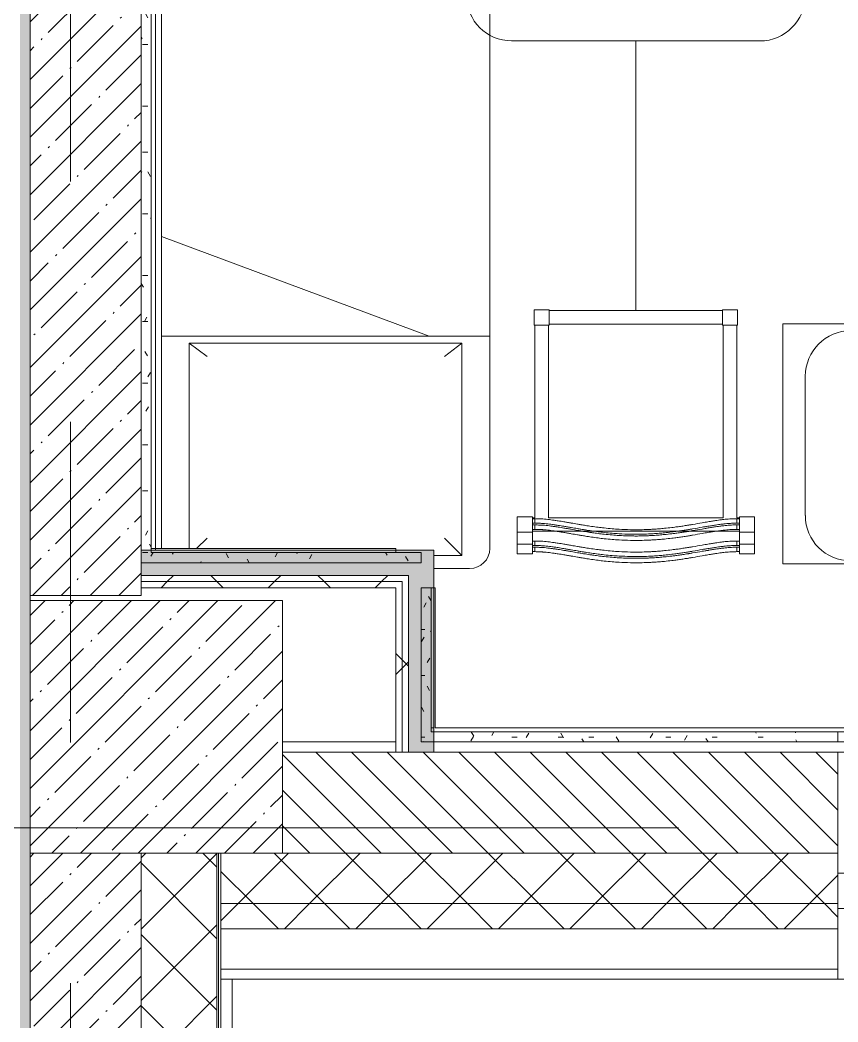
# Model space of a CAD drawing. Header units: millimetres. Extents: x 35840 to 252964, y -8553 to 29000.
# Drawn here: x 75460 to 77080, y 3216 to 5200 of the extents above; entities that cross this region are included whole.
import ezdxf

# ---------------------------------------------------------------- set-up
doc = ezdxf.new("R2010")
doc.units = ezdxf.units.MM
doc.linetypes.add('Осевая', pattern=[3175, 635, -476.25, 1587.5, -476.25])
for name, color, linetype, lineweight in [('A-GLAZ', 7, 'Continuous', 9), ('A-GLAZ-1', 7, 'Continuous', 13), ('A-WALL', 7, 'Continuous', 9), ('I-FURN-IDEN', 7, 'Continuous', 9), ('I-WALL', 7, 'Continuous', 9), ('S-COLS', 7, 'Continuous', 9), ('Оси-2', 7, 'Осевая', 9)]:
    doc.layers.add(name, color=color, linetype=linetype, lineweight=lineweight)
for name, color, linetype, lineweight, true_color in [('A-WALL-1', 9, 'Continuous', 9, 0x808080), ('A-WALL-FNSH-1', 9, 'Continuous', 9, 0x808080), ('I-FURN-1', 9, 'Continuous', 9, 0x808080)]:
    doc.layers.add(name, color=color, linetype=linetype, lineweight=lineweight, true_color=true_color)
pattern_1 = [(45, (600, 0), (-57.02463, 57.02463), []), (45, (657.025, 0), (-57.02463, 57.02463), [100.806, -20.161, 3.353, -16.808])]
pattern_2 = [(45, (600, 0), (-70.71068, 70.71068), []), (135, (600, 0), (-70.71068, -70.71068), [])]
pattern_3 = [(0, (600, 0), (121.92, 30.48), [10.058, -81.382, 10.058, -81.382, -487.68]), (0, (600, 0), (121.92, 30.48), [-182.88, 10.058, -172.822, 10.058, -81.382, -213.36]), (0, (600, 0), (121.92, 30.48), [-457.2, 10.058, -50.902, 10.058, -142.342]), (120, (645.72, 15.24), (-87.356454, 90.345817), [10.058, -81.382, 10.058, -81.382, -487.68]), (120, (645.72, 15.24), (-87.356454, 90.345817), [-182.88, 10.058, -172.822, 10.058, -81.382, -213.36]), (120, (645.72, 15.24), (-87.356454, 90.345817), [-457.2, 10.058, -50.902, 10.058, -142.342]), (240, (660.96, 76.2), (-34.563546, -120.825817), [10.058, -81.382, 10.058, -81.382, -487.68]), (240, (660.96, 76.2), (-34.563546, -120.825817), [-182.88, 10.058, -172.822, 10.058, -81.382, -213.36]), (240, (660.96, 76.2), (-34.563546, -120.825817), [-457.2, 10.058, -50.902, 10.058, -142.342])]
pattern_4 = [(45, (600, 0), (-106.06602, 106.06602), []), (135, (600, 0), (-106.06602, -106.06602), [])]

# ---------------------------------------------------------------- blocks, each defined once
blk = doc.blocks.new('BSC_Колонна _Прямоугольная - 500х500-V11-План расстановки мебели и оборудования 1 этажа в осях 12-23')
at = {"layer": 'S-COLS'}
h = blk.add_hatch(dxfattribs=at)
h.set_pattern_fill('FP_13', color=256, style=0, pattern_type=2)
h.set_pattern_definition([(45, (-75130, -3800), (-57.02463, 57.02463), []), (45, (-75072.975, -3800), (-57.02463, 57.02463), [100.806, -20.161, 3.353, -16.808])])
h.paths.add_polyline_path([(-250, -250), (250, -250), (250, 250), (-250, 250), (-250, 26.1)])
for p, q in [((250, 250), (-250, 250)), ((-250, 250), (-250, -250)), ((250, -250), (250, 250)), ((-250, -250), (250, -250))]:
    blk.add_line(p, q, dxfattribs=at)
blk = doc.blocks.new('120_Окно_СКБ_1Ст - 120_Окно_СКБ_1Ст 900х2500_h_-19906774-План расстановки мебели и оборудования 1 этажа в осях 12-23')
at = {"layer": 'A-GLAZ'}
for p, q in [((450, -5), (-450, -5)), ((-330, -55), (330, -55)), ((-422, -75), (-400, -75)), ((330, -65), (-330, -65)), ((400, -75), (422, -75))]:
    blk.add_line(p, q, dxfattribs=at)
at = {"layer": 'A-GLAZ-1'}
for p, q in [((-450, -75), (-450, -5)), ((-450, -5), (-380, -5)), ((-380, -5), (-380, -75)), ((380, -75), (380, -5)), ((380, -5), (450, -5)), ((450, -5), (450, -75)), ((380, -35), (-380, -35)), ((-380, -35), (-380, -75)), ((-330, -85), (-330, -35)), ((330, -85), (330, -35)), ((380, -75), (380, -35)), ((-380, -75), (-450, -75)), ((-380, -75), (-400, -75)), ((-400, -75), (-400, -85)), ((450, -75), (380, -75)), ((400, -75), (380, -75)), ((400, -85), (400, -75)), ((-400, -85), (400, -85)), ((400, -85), (-400, -85))]:
    blk.add_line(p, q, dxfattribs=at)
blk = doc.blocks.new('nipo - Default-V190-План расстановки мебели и оборудования 1 этажа в осях 12-23')
at = {"layer": 'I-FURN-1'}
for p, q in [((-201.5, 220.4), (-201.5, 250.4)), ((-201.5, 250.4), (-201.5, 220.4)), ((-201.5, 250.4), (-171.5, 250.4)), ((-201.5, 250.4), (-171.5, 250.4)), ((-171.5, 250.4), (-171.5, 248.9)), ((-171.5, 248.9), (-171.5, 250.4)), ((-171.5, 248.9), (-171.5, 221.9)), ((171.5, 248.9), (-171.5, 248.9)), ((-171.5, 221.9), (-171.5, 248.9)), ((-171.5, 248.9), (171.5, 248.9)), ((171.5, 248.9), (171.5, 250.4)), ((171.5, 250.4), (201.5, 250.4)), ((171.5, 250.4), (201.5, 250.4)), ((171.5, 250.4), (171.5, 248.9)), ((171.5, 221.9), (171.5, 248.9)), ((171.5, 248.9), (171.5, 221.9)), ((201.5, 220.4), (201.5, 250.4)), ((201.5, 250.4), (201.5, 220.4)), ((-199.9, 220.4), (-201.5, 220.4)), ((-201.5, 220.4), (-199.9, 220.4)), ((-199.9, 220.4), (-199.9, -161.1)), ((-199.9, -161.1), (-199.9, 220.4)), ((-199.9, 220.4), (-172.9, 220.4)), ((-172.9, 220.4), (-199.9, 220.4)), ((-172.9, -161.1), (-172.9, 220.4)), ((-172.9, 220.4), (-172.9, -161.1)), ((-171.5, 220.4), (-172.9, 220.4)), ((-172.9, 220.4), (-171.5, 220.4)), ((-172.9, -161.1), (-172.9, 220.4)), ((-172.9, 220.4), (-171.5, 220.4)), ((-172.9, 220.4), (-171.5, 220.4)), ((-172.9, 220.4), (-172.9, -161.1)), ((-171.5, 221.9), (-171.5, 220.4)), ((-171.5, 220.4), (-171.5, 221.9)), ((-171.5, 220.4), (-171.5, 221.9)), ((-171.5, 221.9), (171.5, 221.9)), ((171.5, 221.9), (-171.5, 221.9)), ((171.5, 221.9), (-171.5, 221.9)), ((-171.5, 221.9), (171.5, 221.9)), ((-171.5, 220.4), (-171.5, 221.9)), ((171.5, 220.4), (171.5, 221.9)), ((171.5, 221.9), (171.5, 220.4)), ((171.5, 221.9), (171.5, 220.4)), ((171.5, 220.4), (171.5, 221.9)), ((173, 220.4), (171.5, 220.4)), ((171.5, 220.4), (173, 220.4)), ((173, 220.4), (171.5, 220.4)), ((173, 220.4), (171.5, 220.4)), ((173, 220.4), (173, -161.1)), ((173, -161.1), (173, 220.4)), ((173, 220.4), (200, 220.4)), ((200, 220.4), (173, 220.4)), ((173, 220.4), (173, -161.1)), ((173, -161.1), (173, 220.4)), ((200, 220.4), (200, -161.1)), ((200, -161.1), (200, 220.4)), ((201.5, 220.4), (200, 220.4)), ((200, 220.4), (201.5, 220.4)), ((-235, -213.6), (-235, -159.6)), ((-235, -159.6), (-235, -189.6)), ((-235, -159.6), (-205, -159.6)), ((-235, -159.6), (-205, -159.6)), ((-205, -159.6), (-205, -163.1)), ((-205, -213.6), (-205, -159.6)), ((-205, -163.1), (-205, -184.2)), ((-205, -163.1), (-205, -175.4)), ((-205, -171.9), (-205, -163.1)), ((-205, -163.1), (-200, -163.1)), ((-205, -184.2), (-205, -171.9)), ((-200, -171.9), (-205, -171.9)), ((-205, -175.4), (-205, -184.2)), ((-205, -175.4), (-200, -175.4)), ((-204.9, -163.1), (-204.9, -161.1)), ((-204.9, -161.1), (-204.9, -163.1)), ((-199.9, -161.1), (-204.9, -161.1)), ((-204.9, -161.1), (-199.9, -161.1)), ((-204.9, -184.2), (-204.9, -163.1)), ((-204.9, -163.1), (-204.9, -184.2)), ((-200, -163.1), (-200, -171.9)), ((-200, -175.4), (-200, -184.2)), ((173, -161.1), (-172.9, -161.1)), ((-172.9, -161.1), (173, -161.1)), ((173, -161.1), (-172.9, -161.1)), ((-172.9, -161.1), (173, -161.1)), ((205, -161.1), (200, -161.1)), ((200, -161.1), (205, -161.1)), ((200, -171.9), (200, -163.1)), ((200, -163.1), (205, -163.1)), ((205, -171.9), (200, -171.9)), ((200, -175.4), (200, -184.2)), ((200, -175.4), (205, -175.4)), ((205, -161.1), (205, -159.6)), ((205, -159.6), (235, -159.6)), ((205, -159.6), (235, -159.6)), ((205, -159.6), (205, -213.6)), ((205, -163.1), (205, -161.1)), ((205, -161.1), (205, -163.1)), ((205, -163.1), (205, -161.1)), ((205, -184.2), (205, -163.1)), ((205, -163.1), (205, -184.2)), ((205, -184.2), (205, -163.1)), ((205, -175.4), (205, -163.1)), ((205, -163.1), (205, -171.9)), ((205, -171.9), (205, -184.2)), ((205, -184.2), (205, -175.4)), ((235, -189.6), (235, -159.6)), ((235, -159.6), (235, -213.6)), ((-235, -189.6), (-205, -189.6)), ((-205, -184.2), (-205, -189.6)), ((-200, -184.2), (-205, -184.2)), ((-204.9, -188.1), (-204.9, -184.2)), ((-204.9, -184.2), (-204.9, -188.1)), ((-204.9, -188.1), (-164.4, -188.1)), ((-164.4, -188.1), (-204.9, -188.1)), ((-164.4, -188.1), (-12.6, -188.1)), ((-12.6, -188.1), (-164.4, -188.1)), ((-12.3, -188.1), (164.4, -188.1)), ((164.4, -188.1), (-12.3, -188.1)), ((164.4, -188.1), (205, -188.1)), ((205, -188.1), (164.4, -188.1)), ((205, -184.2), (200, -184.2)), ((205, -188.1), (205, -184.2)), ((205, -184.2), (205, -188.1)), ((205, -188.1), (205, -184.2)), ((205, -189.6), (205, -188.1)), ((205, -189.6), (235, -189.6)), ((-235, -232.4), (-235, -213.6)), ((-205, -213.6), (-235, -213.6)), ((-205, -207.3), (-205, -215.5)), ((-205, -216.1), (-205, -207.3)), ((-205, -207.3), (-205, -219.6)), ((-205, -207.3), (-200, -207.3)), ((-205, -232.4), (-205, -213.6)), ((-205, -216.1), (-205, -228.4)), ((-205, -228.4), (-205, -216.1)), ((-200, -216.1), (-205, -216.1)), ((-200, -207.3), (-200, -216.1)), ((200, -216.1), (200, -207.3)), ((200, -207.3), (205, -207.3)), ((205, -216.1), (200, -216.1)), ((205, -215.4), (205, -207.3)), ((205, -219.6), (205, -207.3)), ((205, -207.3), (205, -216.1)), ((235, -213.6), (205, -213.6)), ((205, -213.6), (205, -232.4)), ((205, -228.4), (205, -216.1)), ((205, -216.1), (205, -228.4)), ((235, -213.6), (235, -232.4)), ((-235, -232.4), (-205, -232.4)), ((-205, -228.4), (-205, -219.6)), ((-205, -219.6), (-200, -219.6)), ((-200, -228.4), (-205, -228.4)), ((-205, -228.4), (-205, -232.4)), ((-200, -219.6), (-200, -228.4)), ((200, -219.6), (200, -228.4)), ((200, -219.6), (205, -219.6)), ((205, -228.4), (200, -228.4)), ((205, -219.6), (205, -228.4)), ((205, -232.4), (205, -228.4)), ((205, -232.4), (235, -232.4))]:
    blk.add_line(p, q, dxfattribs=at)
at = {"layer": 'I-FURN-1', "flags": 128}
for points in [[(-235, -189.6), (-235, -198.5), (-235, -215.5), (-235, -232.4)], [(-205, -189.6), (-205, -198.5), (-205, -207.3)], [(205, -207.3), (205, -198.5), (205, -189.6)], [(235, -232.4), (235, -215.4), (235, -198.5), (235, -189.6)]]:
    blk.add_lwpolyline(points, dxfattribs=at)
at = {"layer": 'I-FURN-1'}
for points, knots in [([(-200, -163.1), (-196.9, -163.2), (-192.6, -163.3), (-187.9, -163.5), (-185.7, -163.6), (-182.6, -163.8), (-177.7, -164.2), (-171.4, -165), (-165, -165.8), (-159.2, -166.6), (-151.7, -167.8), (-144, -169), (-135.4, -170.5), (-126.4, -172), (-117.6, -173.6), (-109.6, -174.9), (-104.3, -175.8), (-97.4, -176.9), (-87.8, -178.4), (-75.4, -180.1), (-61.8, -181.7), (-47.9, -183), (-30.6, -184.3), (-15.4, -184.9), (-3.3, -185.1), (3.1, -185.1), (12, -185), (22.3, -184.6), (34.9, -184), (45.5, -183.2), (57.9, -182.1), (68.2, -181), (76.5, -179.9), (83.2, -179), (90.8, -178), (98.2, -176.8), (103.3, -176), (107.4, -175.3), (116.5, -173.8), (126.8, -172), (136, -170.4), (140.7, -169.6), (145, -168.9), (150.9, -167.9), (157, -166.9), (163.1, -166.1), (167.7, -165.4), (171.2, -165), (175.1, -164.5), (179.9, -164), (184.4, -163.7), (188.4, -163.4), (193.1, -163.2), (197.2, -163.1), (200, -163.1)], [0, 0, 0, 0, 9.243142, 13.053485, 13.910715, 15.929171, 22.348118, 28.790033, 34.846834, 41.767255, 46.3745, 57.682193, 65.219689, 72.630818, 84.96413, 92.039013, 97.081467, 100.996198, 113.088, 126.466538, 138.430455, 154.269973, 168.259509, 190.563396, 199.707293, 204.597106, 209.735731, 226.502536, 235.563172, 247.659183, 258.282773, 272.848078, 278.98652, 283.327745, 292.951843, 302.068722, 306.043991, 308.214217, 314.656028, 333.916422, 339.606524, 342.617617, 348.177633, 352.758986, 360.420019, 366.77681, 371.330151, 374.419378, 377.203149, 383.111589, 389.143766, 390.785353, 394.961682, 403.246163, 403.246163, 403.246163, 403.246163]), ([(200, -171.9), (197.2, -172), (193.1, -172.1), (188.4, -172.3), (184.4, -172.5), (179.9, -172.9), (175.1, -173.4), (171.2, -173.9), (167.7, -174.3), (163.1, -174.9), (157, -175.8), (150.9, -176.8), (145, -177.7), (140.7, -178.4), (136, -179.2), (126.8, -180.8), (116.5, -182.6), (107.4, -184.2), (103.3, -184.8), (98.2, -185.7), (90.8, -186.8), (83.2, -187.9), (76.5, -188.8), (68.2, -189.8), (57.9, -190.9), (45.5, -192.1), (34.9, -192.8), (22.3, -193.5), (12, -193.8), (3.1, -193.9), (-3.3, -193.9), (-15.4, -193.8), (-30.6, -193.1), (-47.9, -191.9), (-61.8, -190.6), (-75.4, -189), (-87.8, -187.3), (-97.4, -185.8), (-104.3, -184.7), (-109.6, -183.8), (-117.6, -182.4), (-126.4, -180.9), (-135.4, -179.3), (-144, -177.9), (-151.7, -176.6), (-159.2, -175.5), (-165, -174.6), (-171.4, -173.8), (-177.7, -173.1), (-182.6, -172.6), (-185.7, -172.4), (-187.9, -172.3), (-192.6, -172.1), (-196.9, -172), (-200, -171.9)], [0, 0, 0, 0, 8.284481, 12.460809, 14.102397, 20.134573, 26.043014, 28.826784, 31.916012, 36.469352, 42.826144, 50.487177, 55.06853, 60.628545, 63.639639, 69.32974, 88.590135, 95.031946, 97.202171, 101.177441, 110.29432, 119.918418, 124.259643, 130.398084, 144.963389, 155.586979, 167.682991, 176.743627, 193.510432, 198.649057, 203.53887, 212.682766, 234.986654, 248.97619, 264.815707, 276.779625, 290.158162, 302.249965, 306.164696, 311.20715, 318.282032, 330.615345, 338.026474, 345.56397, 356.871663, 361.478908, 368.399329, 374.456129, 380.898045, 387.316991, 389.335447, 390.192678, 394.00302, 403.246163, 403.246163, 403.246163, 403.246163]), ([(-200, -175.4), (-196.9, -175.5), (-192.6, -175.6), (-187.9, -175.8), (-185.7, -175.9), (-182.6, -176.1), (-177.7, -176.5), (-171.4, -177.3), (-165, -178.1), (-159.2, -178.9), (-151.7, -180.1), (-146.5, -180.9), (-142.8, -181.6)], [0, 0, 0, 0, 9.243142, 13.053485, 13.910715, 15.929171, 22.348118, 28.790033, 34.846834, 41.767255, 46.3745, 57.682193, 57.682193, 57.682193, 57.682193]), ([(142.8, -181.5), (143.7, -181.4), (146, -181), (150.9, -180.2), (157, -179.3), (163.1, -178.4), (167.7, -177.7), (171.2, -177.3), (175.1, -176.9), (179.9, -176.3), (184.4, -176), (188.4, -175.7), (193.1, -175.5), (197.2, -175.4), (200, -175.4)], [345.639651, 345.639651, 345.639651, 345.639651, 348.177633, 352.758986, 360.420019, 366.77681, 371.330151, 374.419378, 377.203149, 383.111589, 389.143766, 390.785353, 394.961682, 403.246163, 403.246163, 403.246163, 403.246163]), ([(200, -184.2), (197.2, -184.3), (193.1, -184.4), (188.4, -184.6), (184.4, -184.8), (179.9, -185.2), (175.1, -185.7), (171.2, -186.2), (167.7, -186.6), (163.1, -187.2), (157, -188.1), (150.9, -189.1), (145, -190), (140.7, -190.7), (136, -191.5), (126.8, -193.1), (116.5, -194.9), (107.4, -196.5), (103.3, -197.2), (98.2, -198), (90.8, -199.1), (83.2, -200.2), (76.5, -201.1), (68.2, -202.1), (57.9, -203.3), (45.5, -204.4), (34.9, -205.1), (22.3, -205.8), (12, -206.1), (3.1, -206.2), (-3.3, -206.2), (-15.4, -206.1), (-30.6, -205.4), (-47.9, -204.2), (-61.8, -202.9), (-75.4, -201.3), (-87.8, -199.6), (-97.4, -198.1), (-104.3, -197), (-109.6, -196.1), (-117.6, -194.7), (-126.4, -193.2), (-135.4, -191.7), (-144, -190.2), (-151.7, -188.9), (-159.2, -187.8), (-165, -186.9), (-171.4, -186.1), (-177.7, -185.4), (-182.6, -185), (-185.7, -184.8), (-187.9, -184.6), (-192.6, -184.4), (-196.9, -184.3), (-200, -184.2)], [-403.246163, -403.246163, -403.246163, -403.246163, -394.961682, -390.785353, -389.143766, -383.111589, -377.203149, -374.419378, -371.330151, -366.77681, -360.420019, -352.758986, -348.177633, -342.617617, -339.606524, -333.916422, -314.656028, -308.214217, -306.043991, -302.068722, -292.951843, -283.327745, -278.98652, -272.848078, -258.282773, -247.659183, -235.563172, -226.502536, -209.735731, -204.597106, -199.707293, -190.563396, -168.259509, -154.269973, -138.430455, -126.466538, -113.088, -100.996198, -97.081467, -92.039013, -84.96413, -72.630818, -65.219689, -57.682193, -46.3745, -41.767255, -34.846834, -28.790033, -22.348118, -15.929171, -13.910715, -13.053485, -9.243142, 0, 0, 0, 0]), ([(-142.8, -181.6), (-140.3, -182), (-135.4, -182.8), (-126.4, -184.4), (-117.6, -185.9), (-109.6, -187.3), (-104.3, -188.1), (-97.4, -189.2), (-91.5, -190.2), (-86.8, -190.8), (-86.1, -190.9)], [57.682193, 57.682193, 57.682193, 57.682193, 65.219689, 72.630818, 84.96413, 92.039013, 97.081467, 100.996198, 113.088, 115.213189, 115.213189, 115.213189, 115.213189]), ([(-86.1, -190.9), (-82.4, -191.5), (-74.7, -192.5), (-61.8, -194), (-47.9, -195.3), (-36.5, -196.2), (-30.3, -196.5), (-28.8, -196.6)], [115.222092, 115.222092, 115.222092, 115.222092, 126.466538, 138.430455, 154.269973, 168.259509, 172.819784, 172.819784, 172.819784, 172.819784]), ([(-28.8, -196.6), (-22.9, -196.9), (-13.9, -197.2), (-3.3, -197.4), (3.1, -197.4), (12, -197.3), (20.6, -197), (27.5, -196.7), (28.8, -196.6)], [172.837785, 172.837785, 172.837785, 172.837785, 190.563396, 199.707293, 204.597106, 209.735731, 226.502536, 230.426379, 230.426379, 230.426379, 230.426379]), ([(28.8, -196.6), (30.5, -196.5), (36.2, -196.2), (45.5, -195.5), (57.9, -194.4), (68.2, -193.3), (76.5, -192.2), (81.5, -191.6), (84.5, -191.2), (86.1, -190.9)], [230.444503, 230.444503, 230.444503, 230.444503, 235.563172, 247.659183, 258.282773, 272.848078, 278.98652, 283.327745, 288.032973, 288.032973, 288.032973, 288.032973]), ([(86.1, -190.9), (87.7, -190.7), (92.3, -190), (98.2, -189.1), (103.3, -188.3), (107.4, -187.6), (116.5, -186.1), (126.8, -184.3), (136, -182.7), (139.9, -182), (141.8, -181.7), (142.8, -181.5)], [288.041978, 288.041978, 288.041978, 288.041978, 292.951843, 302.068722, 306.043991, 308.214217, 314.656028, 333.916422, 339.606524, 342.617617, 345.639568, 345.639568, 345.639568, 345.639568]), ([(-200, -207.3), (-196.9, -207.4), (-192.6, -207.5), (-187.9, -207.7), (-185.7, -207.8), (-182.6, -208), (-177.7, -208.5), (-171.4, -209.2), (-165, -210), (-159.2, -210.8), (-151.7, -212), (-144, -213.2), (-135.4, -214.7), (-126.4, -216.3), (-117.6, -217.8), (-109.6, -219.2), (-104.3, -220), (-97.4, -221.2), (-87.8, -222.6), (-75.4, -224.3), (-61.8, -225.9), (-47.9, -227.2), (-30.6, -228.5), (-15.4, -229.1), (-3.3, -229.3), (3.1, -229.3), (12, -229.2), (22.3, -228.9), (34.9, -228.2), (45.5, -227.4), (57.9, -226.3), (68.2, -225.2), (76.5, -224.1), (83.2, -223.3), (90.8, -222.2), (98.2, -221), (103.3, -220.2), (107.4, -219.5), (116.5, -218), (126.8, -216.2), (136, -214.6), (140.7, -213.8), (145, -213.1), (150.9, -212.1), (157, -211.2), (163.1, -210.3), (167.7, -209.6), (171.2, -209.2), (175.1, -208.8), (179.9, -208.2), (184.4, -207.9), (188.4, -207.6), (193.1, -207.4), (197.2, -207.3), (200, -207.3)], [0, 0, 0, 0, 9.243142, 13.053485, 13.910715, 15.929171, 22.348118, 28.790033, 34.846834, 41.767255, 46.3745, 57.682193, 65.219689, 72.630818, 84.96413, 92.039013, 97.081467, 100.996198, 113.088, 126.466538, 138.430455, 154.269973, 168.259509, 190.563396, 199.707293, 204.597106, 209.735731, 226.502536, 235.563172, 247.659183, 258.282773, 272.848078, 278.98652, 283.327745, 292.951843, 302.068722, 306.043991, 308.214217, 314.656028, 333.916422, 339.606524, 342.617617, 348.177633, 352.758986, 360.420019, 366.77681, 371.330151, 374.419378, 377.203149, 383.111589, 389.143766, 390.785353, 394.961682, 403.246163, 403.246163, 403.246163, 403.246163]), ([(200, -216.1), (197.2, -216.2), (193.1, -216.3), (188.4, -216.5), (184.4, -216.7), (179.9, -217.1), (175.1, -217.6), (171.2, -218.1), (167.7, -218.5), (163.1, -219.1), (157, -220), (150.9, -221), (145, -221.9), (140.7, -222.7), (136, -223.4), (126.8, -225), (116.5, -226.8), (107.4, -228.4), (103.3, -229.1), (98.2, -229.9), (90.8, -231), (83.2, -232.1), (76.5, -233), (68.2, -234), (57.9, -235.2), (45.5, -236.3), (34.9, -237), (22.3, -237.7), (12, -238), (3.1, -238.1), (-3.3, -238.1), (-15.4, -238), (-30.6, -237.3), (-47.9, -236.1), (-61.8, -234.8), (-75.4, -233.2), (-87.8, -231.5), (-97.4, -230), (-104.3, -228.9), (-109.6, -228), (-117.6, -226.6), (-126.4, -225.1), (-135.4, -223.6), (-144, -222.1), (-151.7, -220.8), (-159.2, -219.7), (-165, -218.8), (-171.4, -218), (-177.7, -217.3), (-182.6, -216.9), (-185.7, -216.7), (-187.9, -216.5), (-192.6, -216.3), (-196.9, -216.2), (-200, -216.1)], [0, 0, 0, 0, 8.284481, 12.460809, 14.102397, 20.134573, 26.043014, 28.826784, 31.916012, 36.469352, 42.826144, 50.487177, 55.06853, 60.628545, 63.639639, 69.32974, 88.590135, 95.031946, 97.202171, 101.177441, 110.29432, 119.918418, 124.259643, 130.398084, 144.963389, 155.586979, 167.682991, 176.743627, 193.510432, 198.649057, 203.53887, 212.682766, 234.986654, 248.97619, 264.815707, 276.779625, 290.158162, 302.249965, 306.164696, 311.20715, 318.282032, 330.615345, 338.026474, 345.56397, 356.871663, 361.478908, 368.399329, 374.456129, 380.898045, 387.316991, 389.335447, 390.192678, 394.00302, 403.246163, 403.246163, 403.246163, 403.246163]), ([(-200, -219.6), (-196.9, -219.7), (-192.6, -219.8), (-187.9, -220), (-185.7, -220.1), (-182.6, -220.3), (-177.7, -220.8), (-171.4, -221.5), (-165, -222.3), (-159.2, -223.1), (-151.7, -224.3), (-146.5, -225.1), (-142.8, -225.8)], [0, 0, 0, 0, 9.243142, 13.053485, 13.910715, 15.929171, 22.348118, 28.790033, 34.846834, 41.767255, 46.3745, 57.682193, 57.682193, 57.682193, 57.682193]), ([(200, -228.4), (197.2, -228.5), (193.1, -228.6), (188.4, -228.8), (184.4, -229), (179.9, -229.4), (175.1, -229.9), (171.2, -230.4), (167.7, -230.8), (163.1, -231.4), (157, -232.3), (150.9, -233.3), (145, -234.2), (140.7, -235), (136, -235.8), (126.8, -237.3), (116.5, -239.1), (107.4, -240.7), (103.3, -241.4), (98.2, -242.2), (90.8, -243.3), (83.2, -244.4), (76.5, -245.3), (68.2, -246.3), (57.9, -247.5), (45.5, -248.6), (34.9, -249.3), (22.3, -250), (12, -250.3), (3.1, -250.4), (-3.3, -250.4), (-15.4, -250.3), (-30.6, -249.7), (-47.9, -248.4), (-61.8, -247.1), (-75.4, -245.5), (-87.8, -243.8), (-97.4, -242.3), (-104.3, -241.2), (-109.6, -240.3), (-117.6, -238.9), (-126.4, -237.4), (-135.4, -235.9), (-144, -234.4), (-151.7, -233.1), (-159.2, -232), (-165, -231.2), (-171.4, -230.3), (-177.7, -229.6), (-182.6, -229.2), (-185.7, -229), (-187.9, -228.8), (-192.6, -228.6), (-196.9, -228.5), (-200, -228.4)], [-403.246163, -403.246163, -403.246163, -403.246163, -394.961682, -390.785353, -389.143766, -383.111589, -377.203149, -374.419378, -371.330151, -366.77681, -360.420019, -352.758986, -348.177633, -342.617617, -339.606524, -333.916422, -314.656028, -308.214217, -306.043991, -302.068722, -292.951843, -283.327745, -278.98652, -272.848078, -258.282773, -247.659183, -235.563172, -226.502536, -209.735731, -204.597106, -199.707293, -190.563396, -168.259509, -154.269973, -138.430455, -126.466538, -113.088, -100.996198, -97.081467, -92.039013, -84.96413, -72.630818, -65.219689, -57.682193, -46.3745, -41.767255, -34.846834, -28.790033, -22.348118, -15.929171, -13.910715, -13.053485, -9.243142, 0, 0, 0, 0]), ([(-142.8, -225.8), (-140.3, -226.2), (-135.4, -227), (-126.4, -228.6), (-117.6, -230.1), (-109.6, -231.5), (-104.3, -232.3), (-97.4, -233.5), (-91.5, -234.4), (-86.8, -235), (-86.1, -235.1)], [57.682193, 57.682193, 57.682193, 57.682193, 65.219689, 72.630818, 84.96413, 92.039013, 97.081467, 100.996198, 113.088, 115.213189, 115.213189, 115.213189, 115.213189]), ([(-86.1, -235.1), (-82.4, -235.7), (-74.7, -236.7), (-61.8, -238.2), (-47.9, -239.6), (-36.5, -240.4), (-30.3, -240.7), (-28.8, -240.8)], [115.222092, 115.222092, 115.222092, 115.222092, 126.466538, 138.430455, 154.269973, 168.259509, 172.819784, 172.819784, 172.819784, 172.819784]), ([(28.8, -240.8), (30.5, -240.7), (36.2, -240.4), (45.5, -239.7), (57.9, -238.6), (68.2, -237.5), (76.5, -236.5), (81.5, -235.8), (84.5, -235.4), (86.1, -235.1)], [230.444503, 230.444503, 230.444503, 230.444503, 235.563172, 247.659183, 258.282773, 272.848078, 278.98652, 283.327745, 288.032973, 288.032973, 288.032973, 288.032973]), ([(86.1, -235.1), (87.7, -234.9), (92.3, -234.2), (98.2, -233.3), (103.3, -232.5), (107.4, -231.8), (116.5, -230.3), (126.8, -228.5), (136, -226.9), (139.9, -226.3), (141.8, -225.9), (142.8, -225.8)], [288.041978, 288.041978, 288.041978, 288.041978, 292.951843, 302.068722, 306.043991, 308.214217, 314.656028, 333.916422, 339.606524, 342.617617, 345.639568, 345.639568, 345.639568, 345.639568]), ([(142.8, -225.8), (143.7, -225.6), (146, -225.2), (150.9, -224.4), (157, -223.5), (163.1, -222.6), (167.7, -222), (171.2, -221.5), (175.1, -221.1), (179.9, -220.6), (184.4, -220.2), (188.4, -219.9), (193.1, -219.7), (197.2, -219.7), (200, -219.6)], [345.639651, 345.639651, 345.639651, 345.639651, 348.177633, 352.758986, 360.420019, 366.77681, 371.330151, 374.419378, 377.203149, 383.111589, 389.143766, 390.785353, 394.961682, 403.246163, 403.246163, 403.246163, 403.246163]), ([(-28.8, -240.8), (-22.9, -241.1), (-13.9, -241.5), (-3.3, -241.6), (3.1, -241.6), (12, -241.5), (20.6, -241.2), (27.5, -240.9), (28.8, -240.8)], [172.837785, 172.837785, 172.837785, 172.837785, 190.563396, 199.707293, 204.597106, 209.735731, 226.502536, 230.426379, 230.426379, 230.426379, 230.426379])]:
    blk.add_open_spline(points, degree=3, knots=knots, dxfattribs=at)
blk = doc.blocks.new('Bed - Small Sizes - 15_1-V191-План расстановки мебели и оборудования 1 этажа в осях 12-23')
at = {"layer": 'I-FURN-1'}
for p, q in [((-236.6, 0), (-307.7, 0)), ((-307.7, 0), (-236.6, 0)), ((-307.7, 0), (-236.6, 0)), ((-236.6, 0), (-307.7, 0)), ((-292.5, -26.2), (-257.7, -60)), ((-236.6, -26.2), (-292.5, -26.2)), ((-292.5, -26.2), (-292.5, -446.2)), ((-236.6, -26.2), (-292.5, -26.2)), ((-292.5, -26.2), (-292.5, -446.2)), ((233.5, -39.6), (212.3, -60)), ((247.5, -446.2), (247.5, -39.6)), ((-347.7, -40), (-347.7, -460)), ((-347.7, -460), (-347.7, -40)), ((-347.7, -40), (-347.7, -1910)), ((-347.7, -460), (-347.7, -40)), ((247.5, -446.2), (247.5, -40)), ((302.3, -460), (302.3, -40)), ((302.3, -40), (302.3, -460)), ((302.3, -1835.4), (302.3, -40)), ((302.3, -40), (302.3, -657.7)), ((-292.5, -446.2), (-257.7, -420)), ((247.5, -446.2), (212.3, -420)), ((-292.5, -446.2), (247.5, -446.2)), ((-292.5, -446.2), (247.5, -446.2)), ((-347.7, -460), (-227.7, -460)), ((-227.7, -460), (-347.7, -460)), ((-347.7, -1910), (-347.7, -460)), ((-347.7, -460), (-227.7, -460)), ((-227.7, -460), (302.3, -460)), ((302.3, -460), (-227.7, -460)), ((302.3, -460), (-227.7, -460)), ((-227.7, -460), (302.3, -657.7)), ((302.3, -657.7), (-227.7, -460)), ((-227.7, -460), (302.3, -460)), ((-227.7, -460), (302.3, -657.7)), ((-227.7, -460), (302.3, -460)), ((302.3, -657.7), (302.3, -460)), ((302.3, -460), (302.3, -657.7)), ((302.3, -657.7), (302.3, -1835.4)), ((302.3, -1910), (302.3, -1835.4)), ((302.3, -1835.4), (302.3, -1910)), ((-307.7, -1950), (156.3, -1950)), ((156.3, -1950), (-307.7, -1950)), ((156.3, -1950), (262.3, -1950)), ((262.3, -1950), (156.3, -1950))]:
    blk.add_line(p, q, dxfattribs=at)
for centre, start, end in [((-307.7, -40), 90, 180), ((-307.7, -40), 90, 180), ((-307.7, -40), 90, 180), ((-307.7, -40), 90, 180), ((-307.7, -1910), 180, 270), ((-307.7, -1910), 180, 270), ((262.3, -1910), 270, 0), ((262.3, -1910), 300, 0), ((262.3, -1910), 270, 298.6018), ((262.3, -1910), 298.6018, 300)]:
    blk.add_arc(centre, 40, start, end, dxfattribs=at)
blk = doc.blocks.new('Стол базовый прямоугольный - 7_6-25644746-План расстановки мебели и оборудования 1 этажа в осях 12-23')
at = {"layer": 'I-FURN-1'}
for p, q in [((-355, 237.5), (355, 237.5)), ((-355, -237.5), (-355, 237.5)), ((355, 237.5), (355, -237.5)), ((355, -237.5), (-355, -237.5))]:
    blk.add_line(p, q, dxfattribs=at)
blk = doc.blocks.new('Марка_Мебель - В прямоуг_Balcon_Марка-25523697-План расстановки мебели и оборудования 1 этажа в осях 12-23')
at = {"layer": 'I-FURN-IDEN'}
for p, q in [((-2.455, 2.278), (2.455, 2.278)), ((-3.355, 1.378), (-3.355, -1.384)), ((3.355, 1.378), (3.355, -1.378)), ((-2.461, -2.278), (2.455, -2.278))]:
    blk.add_line(p, q, dxfattribs=at)
for centre, radius, start, end in [((-2.455, 1.378), 0.9, 90, 180), ((2.455, 1.378), 0.9, 0, 90), ((-2.461, -1.384), 0.893, 180, 270), ((2.455, -1.378), 0.9, 270, 0)]:
    blk.add_arc(centre, radius, start, end, dxfattribs=at)

msp = doc.modelspace()

# ---------------------------------------------------------------- hatches: boundary and pattern name
at = {"layer": 'A-WALL'}
h = msp.add_hatch(dxfattribs=at)
h.set_pattern_fill('FP_21', color=256, style=0, pattern_type=2)
h.set_pattern_definition([(135, (600, 0), (-35.35534, -35.35534), [])])
h.paths.add_polyline_path([(84200, 3550), (84200, 3750), (84100, 3750), (84100, 3550)])
h.paths.add_polyline_path([(81921.1, 3550), (82000, 3550), (82000, 3750), (80850, 3750), (80850, 3550)])
h.paths.add_polyline_path([(80109.4, 3550), (80350, 3550), (80350, 3750), (80080.5, 3750), (80080.5, 3550)])
h.paths.add_polyline_path([(79022.4, 3550), (79180.5, 3550), (79180.5, 3750), (77980, 3750), (77980, 3550)])
h.paths.add_polyline_path([(76123.7, 3550), (77080, 3550), (77080, 3750), (75980, 3750), (75980, 3550)])
h = msp.add_hatch(dxfattribs=at)
h.set_pattern_fill('FP_17', color=256, style=0, pattern_type=2)
h.set_pattern_definition(pattern_2)
h.paths.add_polyline_path([(75850, -250), (75850, 3550), (75700, 3550), (75700, -250)])
h = msp.add_hatch(dxfattribs=at)
h.set_pattern_fill('FP_17', color=256, style=0, pattern_type=2)
h.set_pattern_definition(pattern_2)
h.paths.add_polyline_path([(84200, 3450), (84490.7, 3450), (84490.7, 3550), (84100, 3550), (84100, 3450)])
h.paths.add_polyline_path([(82000, 3450), (82000, 3550), (80080.5, 3550), (80080.5, 3450), (81921.1, 3450)])
h.paths.add_polyline_path([(79022.4, 3450), (79180.5, 3450), (79180.5, 3550), (77980, 3550), (77980, 3450)])
h.paths.add_polyline_path([(77080, 3450), (77080, 3550), (75858, 3550), (75858, 3450), (76848.4, 3450)])
h = msp.add_hatch(dxfattribs=at)
h.set_pattern_fill('FP_17', color=256, style=0, pattern_type=2)
h.set_pattern_definition(pattern_2)
h.paths.add_polyline_path([(84490.7, 3400), (84490.7, 3450), (84100, 3450), (84100, 3400)])
h.paths.add_polyline_path([(82000, 3400), (82000, 3450), (80080.5, 3450), (80080.5, 3400), (81921.1, 3400)])
h.paths.add_polyline_path([(77980, 3400), (79180.5, 3400), (79180.5, 3450), (77980, 3450)])
h.paths.add_polyline_path([(77080, 3400), (77080, 3450), (75858, 3450), (75858, 3400), (76848.4, 3400)])
at = {"layer": 'I-WALL'}
h = msp.add_hatch(dxfattribs=at)
h.set_pattern_fill('FP_85', color=256, style=0, pattern_type=2)
h.set_pattern_definition(pattern_3)
h.paths.add_polyline_path([(75460, 140), (75480, 140), (75480, 7680), (75460, 7680), (75460, 206.4)])
h = msp.add_hatch(dxfattribs=at)
h.set_pattern_fill('FP_1', color=256, style=0, pattern_type=2)
h.set_pattern_definition(pattern_1)
h.paths.add_polyline_path([(75480, 4060), (75700, 4060), (75700, 7680), (75480, 7680), (75480, 4084.6)])
h = msp.add_hatch(dxfattribs=at)
h.set_pattern_fill('FP_85', color=256, style=0, pattern_type=2)
h.set_pattern_definition(pattern_3)
h.paths.add_polyline_path([(75700, 4145), (75720, 4145), (75720, 6990.6), (75700, 6990.6), (75700, 4150)])
for points in [[(76279.4, 4100), (76279.4, 4150), (75700, 4150), (75700, 4100), (76229.4, 4100)], [(76229.4, 3750), (76279.4, 3750), (76279.4, 4100), (76229.4, 4100), (76229.4, 3826.1)]]:
    msp.add_hatch(color=256, dxfattribs=at).paths.add_polyline_path(points)
h = msp.add_hatch(dxfattribs=at)
h.set_pattern_fill('FP_85', color=256, style=0, pattern_type=2)
h.set_pattern_definition(pattern_3)
h.paths.add_polyline_path([(76254.4, 4125), (76254.4, 4145), (75700, 4145), (75700, 4125), (76123.7, 4125)])
h = msp.add_hatch(dxfattribs=at)
h.set_pattern_fill('FP_87', color=256, style=0, pattern_type=2)
h.set_pattern_definition(pattern_4)
h.paths.add_polyline_path([(76216.9, 4087.5), (76229.4, 4087.5), (76229.4, 4100), (75700, 4100), (75700, 4087.5), (76123.7, 4087.5)])
h = msp.add_hatch(dxfattribs=at)
h.set_pattern_fill('FP_87', color=256, style=0, pattern_type=2)
h.set_pattern_definition(pattern_4)
h.paths.add_polyline_path([(76123.7, 4075), (76216.9, 4075), (76216.9, 4087.5), (75700, 4087.5), (75700, 4075), (75761.4, 4075)])
h = msp.add_hatch(dxfattribs=at)
h.set_pattern_fill('FP_87', color=256, style=0, pattern_type=2)
h.set_pattern_definition(pattern_4)
h.paths.add_polyline_path([(76229.4, 3750), (76229.4, 4087.5), (76216.9, 4087.5), (76216.9, 3750)])
h = msp.add_hatch(dxfattribs=at)
h.set_pattern_fill('FP_87', color=256, style=0, pattern_type=2)
h.set_pattern_definition(pattern_4)
h.paths.add_polyline_path([(76216.9, 3750), (76216.9, 4075), (76204.4, 4075), (76204.4, 3750)])
h = msp.add_hatch(dxfattribs=at)
h.set_pattern_fill('FP_85', color=256, style=0, pattern_type=2)
h.set_pattern_definition(pattern_3)
h.paths.add_polyline_path([(76254.4, 3790), (76274.4, 3790), (76274.4, 4075), (76254.4, 4075), (76254.4, 3826.1)])
h = msp.add_hatch(dxfattribs=at)
h.set_pattern_fill('FP_85', color=256, style=0, pattern_type=2)
h.set_pattern_definition(pattern_3)
h.paths.add_polyline_path([(79000.5, 3770), (79000.5, 3790), (77980, 3790), (77980, 3770)])
h.paths.add_polyline_path([(76254.4, 3770), (77080, 3770), (77080, 3790), (76254.4, 3790)])
h = msp.add_hatch(dxfattribs=at)
h.set_pattern_fill('FP_1', color=256, style=0, pattern_type=2)
h.set_pattern_definition(pattern_1)
h.paths.add_polyline_path([(75480, -100), (75700, -100), (75700, 3550), (75480, 3550), (75480, 120)])

# ---------------------------------------------------------------- linework, layer by layer
at = {"layer": 'A-WALL'}
for p, q in [((75720, 4352.8), (75720, 6970.6)), ((75700, 4150), (75700, 4075)), ((75720, 4150), (75720, 4145)), ((76229.4, 4100), (75700, 4100)), ((76216.9, 4087.5), (75700, 4087.5)), ((76216.9, 3750), (76216.9, 4087.5)), ((76229.4, 4100), (76229.4, 3750)), ((76279.4, 4075), (76254.4, 4075)), ((76274.4, 4075), (76274.4, 3790)), ((76279.4, 3790), (76274.4, 3790)), ((75700, -100), (75700, 3550)), ((75850, -250), (75850, 3550)), ((75853, -253), (75853, 3550)), ((75858, 3550), (75858, 3300)), ((77080, 3550), (75980, 3550)), ((75858, 3450), (77080, 3450)), ((75858, 3400), (77080, 3400)), ((75858, 3320), (77080, 3320)), ((75880, 3300), (75880, -280)), ((77980, 3300), (77080, 3300))]:
    msp.add_line(p, q, dxfattribs=at)
at = {"layer": 'A-WALL-1'}
for p, q in [((75700, 9100), (75700, 4060)), ((75480, 4050), (75480, 7680)), ((76279.4, 4150), (75700, 4150)), ((76279.4, 3750), (76279.4, 4150)), ((76254.4, 4145), (76204.4, 4145)), ((76254.4, 4125), (76254.4, 4145)), ((75700, 4125), (76254.4, 4125)), ((75700, 4075), (76204.4, 4075)), ((76204.4, 4075), (76204.4, 3750)), ((76254.4, 4075), (76254.4, 3770)), ((75480, 4060), (75700, 4060)), ((76310.1, 3790), (76279.4, 3790)), ((77080, 3770), (77080, 3790)), ((76254.4, 3770), (77080, 3770)), ((77100, 3750), (75980, 3750)), ((77080, 3750), (77080, 3320)), ((75480, 3550), (75480, 120)), ((75480, 3550), (75480, 3550)), ((77080, 3510), (77100, 3510))]:
    msp.add_line(p, q, dxfattribs=at)
at = {"layer": 'A-WALL-FNSH-1'}
for p, q in [((75728, 4150), (75728, 6962.6)), ((75720, 4352.8), (75720, 4153)), ((76204.4, 4153), (75720, 4153)), ((76204.4, 4145), (76204.4, 4153)), ((75720, 4145), (76204.4, 4145)), ((76282.4, 4075), (76279.4, 4075)), ((76282.4, 3798), (76282.4, 4075)), ((76274.4, 3798), (76279.4, 3798)), ((78972.5, 3798), (76282.4, 3798)), ((76310.1, 3790), (77980, 3790)), ((77080, 3300), (77080, 3320)), ((75858, 3300), (77080, 3300)), ((75858, -258), (75858, 3300))]:
    msp.add_line(p, q, dxfattribs=at)
at = {"layer": 'I-FURN-IDEN'}
msp.add_line((76679.8, 4625.7), (76679.8, 5158.4), dxfattribs=at)
at = {"layer": 'I-WALL'}
for p, q in [((75720, 4153), (75720, 4150)), ((75980, 3770), (76204.4, 3770)), ((77080, 3770), (77980, 3770))]:
    msp.add_line(p, q, dxfattribs=at)
at = {"layer": 'Оси-2'}
for p, q in [((75560, 593.7), (75560, 25078.1)), ((39140.1, 3600), (82060, 3600))]:
    msp.add_line(p, q, dxfattribs=at)

# ---------------------------------------------------------------- block references
at = {"layer": 'A-GLAZ', "rotation": 180}
msp.add_blockref('120_Окно_СКБ_1Ст - 120_Окно_СКБ_1Ст 900х2500_h_-19906774-План расстановки мебели и оборудования 1 этажа в осях 12-23', (77530, 3435), dxfattribs=at)
at = {"layer": 'I-FURN-1', "rotation": 180}
msp.add_blockref('Bed - Small Sizes - 15_1-V191-План расстановки мебели и оборудования 1 этажа в осях 12-23', (76042.8, 4113.4), dxfattribs=at)
at = {"layer": 'I-FURN-1'}
for name, p in [('nipo - Default-V190-План расстановки мебели и оборудования 1 этажа в осях 12-23', (76679.8, 4375.3)), ('Стол базовый прямоугольный - 7_6-25644746-План расстановки мебели и оборудования 1 этажа в осях 12-23', (77325.5, 4360.3))]:
    msp.add_blockref(name, p, dxfattribs=at)
at = {"layer": 'I-FURN-IDEN', "xscale": 99.99999999999993, "yscale": 99.99999999999993, "zscale": 99.99999999999993}
for p in [(76679.8, 5386.1), (77350.8, 4356.6)]:
    msp.add_blockref('Марка_Мебель - В прямоуг_Balcon_Марка-25523697-План расстановки мебели и оборудования 1 этажа в осях 12-23', p, dxfattribs=at)
at = {"layer": 'S-COLS'}
msp.add_blockref('BSC_Колонна _Прямоугольная - 500х500-V11-План расстановки мебели и оборудования 1 этажа в осях 12-23', (75730, 3800), dxfattribs=at)

doc.saveas('drawing.dxf')
